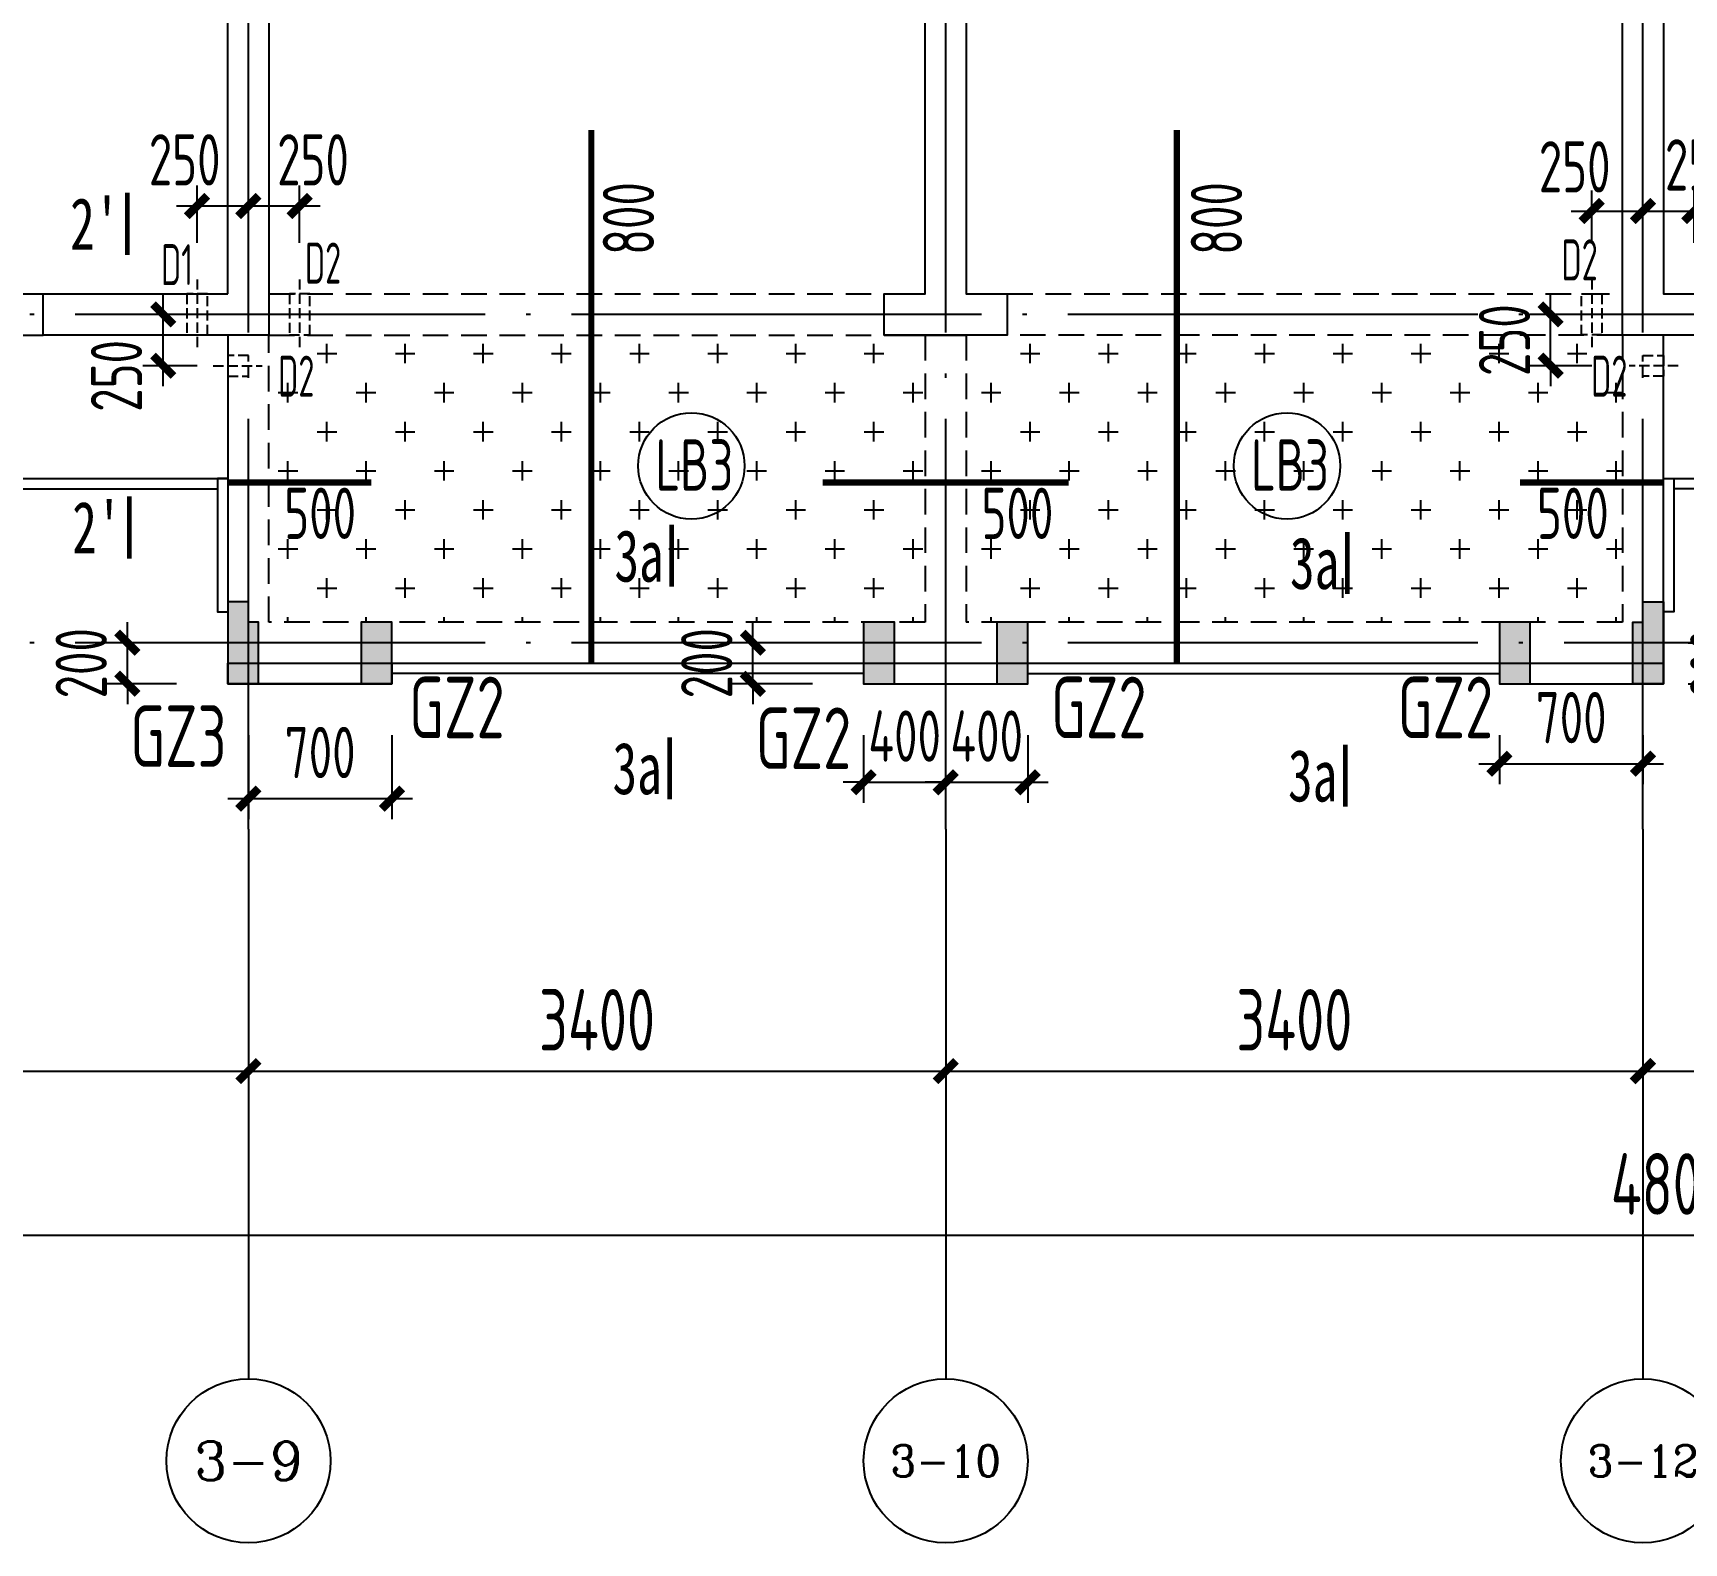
# Model space of a CAD drawing. Extents: x -173820 to 521180, y -715739 to 158231.
# Drawn here: x 10705 to 18755, y -115708 to -108347 of the extents above; entities that cross this region are included whole.
import ezdxf
from ezdxf.enums import TextEntityAlignment as Align

# ---------------------------------------------------------------- set-up
doc = ezdxf.new("R2010")
doc.units = 0
doc.header["$LTSCALE"] = 1000
for name, pattern in [('CONTINOUS', [0]), ('DASH', [0.35, 0.25, -0.1]), ('DOTE', [2.42, 2, -0.2, 0.02, -0.2]), ('HIDDEN2', [0.1875, 0.125, -0.0625])]:
    doc.linetypes.add(name, pattern=pattern)
for name, color, linetype in [('A-外装饰线脚', 7, 'Continuous'), ('A-线脚看线', 9, 'Continuous'), ('A-设备穿墙洞', 161, 'Continuous'), ('AXIS', 1, 'DOTE'), ('AXIS_TEXT', 7, 'Continuous'), ('DIM', 3, 'Continuous'), ('DIM1', 3, 'Continuous'), ('JG1', 3, 'Continuous'), ('填充', 8, 'Continuous'), ('墙', 6, 'Continuous'), ('挑板', 3, 'Continuous'), ('板筋', 6, 'Continuous'), ('柱', 2, 'Continuous'), ('梁', 4, 'HIDDEN2'), ('模板线', 3, 'Continuous'), ('钢筋_文字', 7, 'Continuous'), ('钢筋长度标注', 7, 'Continuous')]:
    doc.layers.add(name, color=color, linetype=linetype)
doc.styles.add('_TCH_AXIS', font='COMPLEX', dxfattribs={"bigfont": 'GBCBIG'})
doc.styles.add('COMPLEX', font='COMPLEX')
doc.styles.add('TSSD_BOLD', font='tssdeng2.shx', dxfattribs={"width": 0.7, "height": 250, "bigfont": 'CHINA.shx'})
doc.styles.add('TSSD_Dimension', font='tssdeng.shx', dxfattribs={"width": 0.7, "bigfont": 'Hztxt.shx'})
doc.styles.add('zzt', font='tssdeng.shx', dxfattribs={"width": 0.7, "height": 300, "bigfont": 'tssdchn.shx'})
doc.styles.add('钢筋长度', font='tssdeng.shx', dxfattribs={"width": 0.7, "height": 300, "bigfont": 'tssdchn.shx'})
doc.styles.add('黑体', font='simhei.ttf', dxfattribs={"width": 0.8})
doc.dimstyles.new('DIM_1_100', dxfattribs={"dimtxt": 300, "dimasz": 100, "dimexe": 200, "dimexo": 50, "dimgap": 100, "dimtad": 1, "dimdec": 0, "dimzin": 0, "dimdsep": 46, "dimtxsty": 'zzt', "dimblk": 'ARCHTICK', "dimcen": 0, "dimclrt": 7, "dimadec": 0, "dimazin": 0, "dimtfac": 1, "dimtdec": 0, "dimtix": 1, "dimtmove": 2, "dimatfit": 0, "dimldrblk": 'ARCHTICK', "dimfxl": 0, "dimtolj": 1, "dimarcsym": 0})
doc.dimstyles.new('TSSD_100_100', dxfattribs={"dimtxt": 250, "dimasz": 100, "dimexe": 100, "dimexo": 250, "dimgap": 100, "dimtad": 1, "dimdec": 0, "dimzin": 0, "dimdsep": 46, "dimtxsty": 'TSSD_Dimension', "dimblk": 'ARCHTICK', "dimcen": 0, "dimdle": 100, "dimclrd": 3, "dimclre": 3, "dimclrt": 7, "dimadec": 0, "dimazin": 0, "dimtfac": 1, "dimtdec": 0, "dimtix": 1, "dimtmove": 2, "dimatfit": 3, "dimfxl": 0, "dimtolj": 1, "dimtzin": 0, "dimarcsym": 0})
pattern_1 = [(0, (-5244.65, -109719.18), (190.5, 190.5), [95.25, -285.75]), (90, (-5197.03, -109766.8), (-190.5, 190.5), [95.25, -285.75])]

# ---------------------------------------------------------------- blocks, each defined once
blk = doc.blocks.new('$1785032')
at = {"layer": '墙', "elevation": 0}
for points in [[(17000, 1800), (17000, 3250), (17200, 3250), (17200, 1600), (16100, 1600), (16100, 1800)], [(23800, 3250), (24000, 3250), (24000, 1800), (24900, 1800), (24900, 1600), (23800, 1600)]]:
    blk.add_lwpolyline(points, close=True, dxfattribs=at)
for points in [[(20200, 1600), (20200, 1800), (20400, 1800), (20400, 3250), (20600, 3250), (20600, 1800), (20800, 1800), (20800, 1600), (20200, 1600), (20600, 1600)], [(17200, 1800), (17200, 1800)], [(23800, 1800), (23800, 1800)]]:
    blk.add_lwpolyline(points, dxfattribs=at)
blk = doc.blocks.new('_ArchTick')
at = {"color": 4, "linetype": 'ByBlock', "const_width": 0.4}
blk.add_lwpolyline([(-0.5, -0.5), (0.5, 0.5)], dxfattribs=at)
blk = doc.blocks.new('*D434')
at = {"layer": 'Defpoints', "color": 0}
for p in [(13600, -2508.3), (17000, -2508.3), (17000, -3688.3)]:
    blk.add_point(p, dxfattribs=at)
at = {"layer": 'DIM1', "color": 0, "lineweight": -2}
for p, q in [((13600, -2558.3), (13600, -3888.3)), ((17000, -2558.3), (17000, -3888.3)), ((13600, -3688.3), (17000, -3688.3))]:
    blk.add_line(p, q, dxfattribs=at)
at = {"layer": 'DIM1', "color": 0, "lineweight": -2, "xscale": 100, "yscale": 100, "zscale": 100, "rotation": 180}
blk.add_blockref('_ArchTick', (13600, -3688.3), dxfattribs=at)
at = {"layer": 'DIM1', "color": 0, "lineweight": -2, "xscale": 100, "yscale": 100, "zscale": 100}
blk.add_blockref('_ArchTick', (17000, -3688.3), dxfattribs=at)
at = {"layer": 'DIM1', "color": 7, "insert": (15300, -3438.3), "char_height": 300, "attachment_point": 5, "style": 'zzt'}
blk.add_mtext('\\A1;3400', dxfattribs=at)
blk = doc.blocks.new('*D435')
at = {"layer": 'Defpoints', "color": 0}
for p in [(17000, -2508.3), (20400, -2508.3), (20400, -3688.3)]:
    blk.add_point(p, dxfattribs=at)
at = {"layer": 'DIM1', "color": 0, "lineweight": -2}
for p, q in [((17000, -2558.3), (17000, -3888.3)), ((20400, -2558.3), (20400, -3888.3)), ((17000, -3688.3), (20400, -3688.3))]:
    blk.add_line(p, q, dxfattribs=at)
at = {"layer": 'DIM1', "color": 0, "lineweight": -2, "xscale": 100, "yscale": 100, "zscale": 100, "rotation": 180}
blk.add_blockref('_ArchTick', (17000, -3688.3), dxfattribs=at)
at = {"layer": 'DIM1', "color": 0, "lineweight": -2, "xscale": 100, "yscale": 100, "zscale": 100}
blk.add_blockref('_ArchTick', (20400, -3688.3), dxfattribs=at)
at = {"layer": 'DIM1', "color": 7, "insert": (18700, -3438.3), "char_height": 300, "attachment_point": 5, "style": 'zzt'}
blk.add_mtext('\\A1;3400', dxfattribs=at)
blk = doc.blocks.new('*D436')
at = {"layer": 'Defpoints', "color": 0}
for p in [(20400, -2508.3), (23800, -2508.3), (23800, -3688.3)]:
    blk.add_point(p, dxfattribs=at)
at = {"layer": 'DIM1', "color": 0, "lineweight": -2}
for p, q in [((20400, -2558.3), (20400, -3888.3)), ((23800, -2558.3), (23800, -3888.3)), ((20400, -3688.3), (23800, -3688.3))]:
    blk.add_line(p, q, dxfattribs=at)
at = {"layer": 'DIM1', "color": 0, "lineweight": -2, "xscale": 100, "yscale": 100, "zscale": 100, "rotation": 180}
blk.add_blockref('_ArchTick', (20400, -3688.3), dxfattribs=at)
at = {"layer": 'DIM1', "color": 0, "lineweight": -2, "xscale": 100, "yscale": 100, "zscale": 100}
blk.add_blockref('_ArchTick', (23800, -3688.3), dxfattribs=at)
at = {"layer": 'DIM1', "color": 7, "insert": (22100, -3438.3), "char_height": 300, "attachment_point": 5, "style": 'zzt'}
blk.add_mtext('\\A1;3400', dxfattribs=at)
blk = doc.blocks.new('*D437')
at = {"layer": 'Defpoints', "color": 0}
for p in [(23800, -2508.3), (27200, -2508.3), (27200, -3688.3)]:
    blk.add_point(p, dxfattribs=at)
at = {"layer": 'DIM1', "color": 0, "lineweight": -2}
for p, q in [((23800, -2558.3), (23800, -3888.3)), ((27200, -2558.3), (27200, -3888.3)), ((23800, -3688.3), (27200, -3688.3))]:
    blk.add_line(p, q, dxfattribs=at)
at = {"layer": 'DIM1', "color": 0, "lineweight": -2, "xscale": 100, "yscale": 100, "zscale": 100, "rotation": 180}
blk.add_blockref('_ArchTick', (23800, -3688.3), dxfattribs=at)
at = {"layer": 'DIM1', "color": 0, "lineweight": -2, "xscale": 100, "yscale": 100, "zscale": 100}
blk.add_blockref('_ArchTick', (27200, -3688.3), dxfattribs=at)
at = {"layer": 'DIM1', "color": 7, "insert": (25500, -3438.3), "char_height": 300, "attachment_point": 5, "style": 'zzt'}
blk.add_mtext('\\A1;3400', dxfattribs=at)
blk = doc.blocks.new('*D446')
at = {"layer": 'Defpoints', "color": 0}
for p in [(0, -2508.3), (48000, -2508.3), (48000, -4488.3)]:
    blk.add_point(p, dxfattribs=at)
at = {"layer": 'DIM1', "color": 0, "lineweight": -2}
for p, q in [((0, -2558.3), (0, -4688.3)), ((48000, -2558.3), (48000, -4688.3)), ((0, -4488.3), (48000, -4488.3))]:
    blk.add_line(p, q, dxfattribs=at)
at = {"layer": 'DIM1', "color": 0, "lineweight": -2, "xscale": 100, "yscale": 100, "zscale": 100, "rotation": 180}
blk.add_blockref('_ArchTick', (0, -4488.3), dxfattribs=at)
at = {"layer": 'DIM1', "color": 0, "lineweight": -2, "xscale": 100, "yscale": 100, "zscale": 100}
blk.add_blockref('_ArchTick', (48000, -4488.3), dxfattribs=at)
at = {"layer": 'DIM1', "color": 7, "insert": (24000, -4238.3), "char_height": 300, "attachment_point": 5, "style": 'zzt'}
blk.add_mtext('\\A1;48000', dxfattribs=at)
blk = doc.blocks.new('_AXISO')
at = {"color": 3}
blk.add_circle((0, 0), 0.5, dxfattribs=at)
at = {"layer": 'AXIS_TEXT', "color": 3, "style": 'COMPLEX', "width": 1.041667}
blk.add_attdef('A', text='', height=0.56, dxfattribs=at).set_placement((-0.25, -0.28), (0.25, -0.28), align=Align.FIT)
blk = doc.blocks.new('*D2009')
at = {"layer": 'Defpoints', "color": 0}
for p in [(11755.3, -111519.2), (12455.3, -111519.2), (12455.3, -112079.2)]:
    blk.add_point(p, dxfattribs=at)
at = {"layer": 'DIM', "color": 3, "lineweight": -2}
for p, q in [((11755.3, -111769.2), (11755.3, -112179.2)), ((12455.3, -111769.2), (12455.3, -112179.2)), ((11655.3, -112079.2), (12555.3, -112079.2))]:
    blk.add_line(p, q, dxfattribs=at)
at = {"layer": 'DIM', "color": 3, "lineweight": -2, "xscale": 100, "yscale": 100, "zscale": 100, "rotation": 180}
blk.add_blockref('_ArchTick', (11755.3, -112079.2), dxfattribs=at)
at = {"layer": 'DIM', "color": 3, "lineweight": -2, "xscale": 100, "yscale": 100, "zscale": 100}
blk.add_blockref('_ArchTick', (12455.3, -112079.2), dxfattribs=at)
at = {"layer": 'DIM', "color": 7, "insert": (12105.3, -111854.2), "char_height": 250, "attachment_point": 5, "style": 'TSSD_Dimension'}
blk.add_mtext('\\A1;700', dxfattribs=at)
blk = doc.blocks.new('*D2010')
at = {"layer": 'Defpoints', "color": 0}
for p in [(14755.3, -111519.2), (15155.3, -111519.2), (15155.3, -111999.2)]:
    blk.add_point(p, dxfattribs=at)
at = {"layer": 'DIM', "color": 3, "lineweight": -2}
for p, q in [((14755.3, -111769.2), (14755.3, -112099.2)), ((15155.3, -111769.2), (15155.3, -112099.2)), ((14755.3, -111999.2), (14655.3, -111999.2)), ((14755.3, -111999.2), (15155.3, -111999.2)), ((15155.3, -111999.2), (15255.3, -111999.2))]:
    blk.add_line(p, q, dxfattribs=at)
at = {"layer": 'DIM', "color": 3, "lineweight": -2, "xscale": 100, "yscale": 100, "zscale": 100}
blk.add_blockref('_ArchTick', (14755.3, -111999.2), dxfattribs=at)
at = {"layer": 'DIM', "color": 3, "lineweight": -2, "xscale": 100, "yscale": 100, "zscale": 100, "rotation": 180}
blk.add_blockref('_ArchTick', (15155.3, -111999.2), dxfattribs=at)
at = {"layer": 'DIM', "color": 7, "insert": (14955.3, -111774.2), "char_height": 250, "attachment_point": 5, "style": 'TSSD_Dimension'}
blk.add_mtext('\\A1;400', dxfattribs=at)
blk = doc.blocks.new('*D2011')
at = {"layer": 'Defpoints', "color": 0}
for p in [(15155.3, -111519.2), (15555.3, -111519.2), (15555.3, -111999.2)]:
    blk.add_point(p, dxfattribs=at)
at = {"layer": 'DIM', "color": 3, "lineweight": -2}
for p, q in [((15155.3, -111769.2), (15155.3, -112099.2)), ((15555.3, -111769.2), (15555.3, -112099.2)), ((15155.3, -111999.2), (15055.3, -111999.2)), ((15155.3, -111999.2), (15555.3, -111999.2)), ((15555.3, -111999.2), (15655.3, -111999.2))]:
    blk.add_line(p, q, dxfattribs=at)
at = {"layer": 'DIM', "color": 3, "lineweight": -2, "xscale": 100, "yscale": 100, "zscale": 100}
blk.add_blockref('_ArchTick', (15155.3, -111999.2), dxfattribs=at)
at = {"layer": 'DIM', "color": 3, "lineweight": -2, "xscale": 100, "yscale": 100, "zscale": 100, "rotation": 180}
blk.add_blockref('_ArchTick', (15555.3, -111999.2), dxfattribs=at)
at = {"layer": 'DIM', "color": 7, "insert": (15355.3, -111774.2), "char_height": 250, "attachment_point": 5, "style": 'TSSD_Dimension'}
blk.add_mtext('\\A1;400', dxfattribs=at)
blk = doc.blocks.new('*D2012')
at = {"layer": 'Defpoints', "color": 0}
for p in [(17855.3, -111519.2), (18555.3, -111519.2), (18555.3, -111909.2)]:
    blk.add_point(p, dxfattribs=at)
at = {"layer": 'DIM', "color": 3, "lineweight": -2}
for p, q in [((17855.3, -111769.2), (17855.3, -112009.2)), ((18555.3, -111769.2), (18555.3, -112009.2)), ((17755.3, -111909.2), (18655.3, -111909.2))]:
    blk.add_line(p, q, dxfattribs=at)
at = {"layer": 'DIM', "color": 3, "lineweight": -2, "xscale": 100, "yscale": 100, "zscale": 100, "rotation": 180}
blk.add_blockref('_ArchTick', (17855.3, -111909.2), dxfattribs=at)
at = {"layer": 'DIM', "color": 3, "lineweight": -2, "xscale": 100, "yscale": 100, "zscale": 100}
blk.add_blockref('_ArchTick', (18555.3, -111909.2), dxfattribs=at)
at = {"layer": 'DIM', "color": 7, "insert": (18205.3, -111684.2), "char_height": 250, "attachment_point": 5, "style": 'TSSD_Dimension'}
blk.add_mtext('\\A1;700', dxfattribs=at)
blk = doc.blocks.new('*D2033')
at = {"layer": 'Defpoints', "color": 0}
for p in [(11165.3, -111319.2), (11655.3, -111319.2), (11655.3, -111519.2)]:
    blk.add_point(p, dxfattribs=at)
at = {"layer": 'DIM', "color": 3, "lineweight": -2}
for p, q in [((11165.3, -111319.2), (11165.3, -111219.2)), ((11405.3, -111319.2), (11065.3, -111319.2)), ((11165.3, -111519.2), (11165.3, -111319.2)), ((11405.3, -111519.2), (11065.3, -111519.2)), ((11165.3, -111519.2), (11165.3, -111619.2))]:
    blk.add_line(p, q, dxfattribs=at)
at = {"layer": 'DIM', "color": 3, "lineweight": -2, "xscale": 100, "yscale": 100, "zscale": 100}
for p, rotation in [((11165.3, -111319.2), 270), ((11165.3, -111519.2), 90)]:
    blk.add_blockref('_ArchTick', p, dxfattribs=dict(at, rotation=rotation))
at = {"layer": 'DIM', "color": 7, "insert": (10940.3, -111419.2), "char_height": 250, "attachment_point": 5, "rotation": 90, "style": 'TSSD_Dimension'}
blk.add_mtext('\\A1;200', dxfattribs=at)
blk = doc.blocks.new('*D2034')
at = {"layer": 'Defpoints', "color": 0}
for p in [(14215.3, -111319.2), (14755.3, -111319.2), (14755.3, -111519.2)]:
    blk.add_point(p, dxfattribs=at)
at = {"layer": 'DIM', "color": 3, "lineweight": -2}
for p, q in [((14215.3, -111319.2), (14215.3, -111219.2)), ((14505.3, -111319.2), (14115.3, -111319.2)), ((14215.3, -111519.2), (14215.3, -111319.2)), ((14505.3, -111519.2), (14115.3, -111519.2)), ((14215.3, -111519.2), (14215.3, -111619.2))]:
    blk.add_line(p, q, dxfattribs=at)
at = {"layer": 'DIM', "color": 3, "lineweight": -2, "xscale": 100, "yscale": 100, "zscale": 100}
for p, rotation in [((14215.3, -111319.2), 270), ((14215.3, -111519.2), 90)]:
    blk.add_blockref('_ArchTick', p, dxfattribs=dict(at, rotation=rotation))
at = {"layer": 'DIM', "color": 7, "insert": (13990.3, -111419.2), "char_height": 250, "attachment_point": 5, "rotation": 90, "style": 'TSSD_Dimension'}
blk.add_mtext('\\A1;200', dxfattribs=at)
blk = doc.blocks.new('*D2035')
at = {"layer": 'Defpoints', "color": 0}
for p in [(18525.3, -111319.2), (19135.3, -111319.2), (18525.3, -111519.2)]:
    blk.add_point(p, dxfattribs=at)
at = {"layer": 'DIM', "color": 3, "lineweight": -2}
for p, q in [((19135.3, -111319.2), (19135.3, -111219.2)), ((18775.3, -111319.2), (19235.3, -111319.2)), ((19135.3, -111519.2), (19135.3, -111319.2)), ((18775.3, -111519.2), (19235.3, -111519.2)), ((19135.3, -111519.2), (19135.3, -111619.2))]:
    blk.add_line(p, q, dxfattribs=at)
at = {"layer": 'DIM', "color": 3, "lineweight": -2, "xscale": 100, "yscale": 100, "zscale": 100}
for p, rotation in [((19135.3, -111319.2), 270), ((19135.3, -111519.2), 90)]:
    blk.add_blockref('_ArchTick', p, dxfattribs=dict(at, rotation=rotation))
at = {"layer": 'DIM', "color": 7, "insert": (18910.3, -111419.2), "char_height": 250, "attachment_point": 5, "rotation": 90, "style": 'TSSD_Dimension'}
blk.add_mtext('\\A1;200', dxfattribs=at)
blk = doc.blocks.new('$158025')
at = {"layer": 'JG1'}
blk.add_hatch(color=8, dxfattribs=at).paths.add_polyline_path([(150, 300), (100, 300), (100, 400), (0, 400), (0, 0), (150, 0)])
at = {"layer": 'JG1', "elevation": 0}
blk.add_lwpolyline([(100, 400), (0, 400), (0, 0), (150, 0), (150, 300), (150, 300), (100, 300)], close=True, dxfattribs=at)
blk = doc.blocks.new('$1981617')
at = {"layer": '柱'}
blk.add_hatch(color=8, dxfattribs=at).paths.add_polyline_path([(150, 0), (150, 300), (0, 300), (0, 0)])
at = {"layer": '柱', "color": 3, "elevation": 0}
blk.add_lwpolyline([(150, 0), (150, 300), (0, 300), (0, 0)], close=True, dxfattribs=at)
blk = doc.blocks.new('$1943368')
at = {"layer": '模板线', "color": 4, "const_width": 22.7}
for points in [[(295.5, 1338.3), (295.5, 1035.9)], [(286, 302.4), (286, 0)]]:
    blk.add_lwpolyline(points, dxfattribs=at)
at = {"layer": '模板线', "color": 0, "style": '黑体', "width": 0.7}
for p in [(136.4, 1187.1), (126.8, 151.2)]:
    blk.add_text('3a', height=252, dxfattribs=at).set_placement(p, align=Align.MIDDLE_CENTER)
blk = doc.blocks.new('$1466424')
at = {"layer": '板筋', "const_width": 30}
for points in [[(18772.2, 3.7), (18772.2, 2603.2)], [(21627.2, 3.7), (21627.2, 2603.2)], [(17000, 884.6), (17700, 884.6)], [(19900, 884.4), (21100, 884.4)], [(23300, 884.6), (24000, 884.6)]]:
    blk.add_lwpolyline(points, dxfattribs=at)
at = {"layer": '钢筋_文字'}
for centre in [(19260, 965.6, 0), (22164.5, 965.6, 0)]:
    blk.add_circle(centre, 259.2, dxfattribs=at)
at = {"layer": '钢筋_文字', "style": 'TSSD_BOLD', "width": 0.7}
for p in [(19085, 845.4, 0), (21989.5, 845.4, 0)]:
    blk.add_text('LB3', height=250, dxfattribs=at).set_placement(p)
at = {"layer": '钢筋长度标注', "style": '钢筋长度', "width": 0.7}
for p in [(19078.5, 1994.2), (21945.7, 1994.2)]:
    blk.add_text('800', height=250, rotation=90, dxfattribs=at).set_placement(p)
for p in [(17274.9, 609.6), (20674.9, 609.4), (23383.1, 609.6)]:
    blk.add_text('500', height=250, dxfattribs=at).set_placement(p)
blk = doc.blocks.new('*D11660')
at = {"layer": 'Defpoints', "color": 0}
for p in [(18000.2, 1076.8), (17750.2, 647.9, 0), (18000.2, 647.9, 0)]:
    blk.add_point(p, dxfattribs=at)
at = {"layer": 'DIM1', "color": 3, "lineweight": -2}
for p, q in [((17750.2, 897.9), (17750.2, 1176.8)), ((18000.2, 897.9), (18000.2, 1176.8)), ((17650.2, 1076.8), (18100.2, 1076.8))]:
    blk.add_line(p, q, dxfattribs=at)
at = {"layer": 'DIM1', "color": 3, "lineweight": -2, "xscale": 100, "yscale": 100, "zscale": 100, "rotation": 180}
blk.add_blockref('_ArchTick', (17750.2, 1076.8), dxfattribs=at)
at = {"layer": 'DIM1', "color": 3, "lineweight": -2, "xscale": 100, "yscale": 100, "zscale": 100}
blk.add_blockref('_ArchTick', (18000.2, 1076.8), dxfattribs=at)
at = {"layer": 'DIM1', "color": 7, "insert": (17689.5, 1301.8), "char_height": 250, "attachment_point": 5, "style": 'TSSD_Dimension'}
blk.add_mtext('\\A1;250', dxfattribs=at)
blk = doc.blocks.new('*D11661')
at = {"layer": 'Defpoints', "color": 0}
for p in [(18250.2, 1076.8), (18000.2, 647.9, 0), (18250.2, 647.9)]:
    blk.add_point(p, dxfattribs=at)
at = {"layer": 'DIM1', "color": 3, "lineweight": -2}
for p, q in [((18000.2, 897.9), (18000.2, 1176.8)), ((18250.2, 897.9), (18250.2, 1176.8)), ((17900.2, 1076.8), (18350.2, 1076.8))]:
    blk.add_line(p, q, dxfattribs=at)
at = {"layer": 'DIM1', "color": 3, "lineweight": -2, "xscale": 100, "yscale": 100, "zscale": 100, "rotation": 180}
blk.add_blockref('_ArchTick', (18000.2, 1076.8), dxfattribs=at)
at = {"layer": 'DIM1', "color": 3, "lineweight": -2, "xscale": 100, "yscale": 100, "zscale": 100}
blk.add_blockref('_ArchTick', (18250.2, 1076.8), dxfattribs=at)
at = {"layer": 'DIM1', "color": 7, "insert": (18315.3, 1301.8), "char_height": 250, "attachment_point": 5, "style": 'TSSD_Dimension'}
blk.add_mtext('\\A1;250', dxfattribs=at)
blk = doc.blocks.new('*D11662')
at = {"layer": 'Defpoints', "color": 0}
for p in [(17585.2, 547.9), (18000.2, 547.9, 0), (18000.2, 297.9)]:
    blk.add_point(p, dxfattribs=at)
at = {"layer": 'DIM1', "color": 3, "lineweight": -2}
for p, q in [((17585.2, 197.9), (17585.2, 647.9)), ((17750.2, 547.9), (17485.2, 547.9)), ((17750.2, 297.9), (17485.2, 297.9))]:
    blk.add_line(p, q, dxfattribs=at)
at = {"layer": 'DIM1', "color": 3, "lineweight": -2, "xscale": 100, "yscale": 100, "zscale": 100}
for p, rotation in [((17585.2, 547.9), 90), ((17585.2, 297.9), 270)]:
    blk.add_blockref('_ArchTick', p, dxfattribs=dict(at, rotation=rotation))
at = {"layer": 'DIM1', "color": 7, "insert": (17357.1, 248.5), "char_height": 250, "attachment_point": 5, "rotation": 90, "style": 'TSSD_Dimension'}
blk.add_mtext('\\A1;250', dxfattribs=at)
blk = doc.blocks.new('*D11666')
at = {"layer": 'Defpoints', "color": 0}
for p in [(24800.2, 1052.1), (24550.2, 647.9), (24800.2, 647.9, 0)]:
    blk.add_point(p, dxfattribs=at)
at = {"layer": 'DIM1', "color": 3, "lineweight": -2}
for p, q in [((24550.2, 897.9), (24550.2, 1152.1)), ((24800.2, 897.9), (24800.2, 1152.1)), ((24450.2, 1052.1), (24900.2, 1052.1))]:
    blk.add_line(p, q, dxfattribs=at)
at = {"layer": 'DIM1', "color": 3, "lineweight": -2, "xscale": 100, "yscale": 100, "zscale": 100, "rotation": 180}
blk.add_blockref('_ArchTick', (24550.2, 1052.1), dxfattribs=at)
at = {"layer": 'DIM1', "color": 3, "lineweight": -2, "xscale": 100, "yscale": 100, "zscale": 100}
blk.add_blockref('_ArchTick', (24800.2, 1052.1), dxfattribs=at)
at = {"layer": 'DIM1', "color": 7, "insert": (24467.1, 1267.6), "char_height": 250, "attachment_point": 5, "style": 'TSSD_Dimension'}
blk.add_mtext('\\A1;250', dxfattribs=at)
blk = doc.blocks.new('*D11667')
at = {"layer": 'Defpoints', "color": 0}
for p in [(25050.2, 1052.1), (24800.2, 647.9, 0), (25050.2, 647.9, 0)]:
    blk.add_point(p, dxfattribs=at)
at = {"layer": 'DIM1', "color": 3, "lineweight": -2}
for p, q in [((24800.2, 897.9), (24800.2, 1152.1)), ((25050.2, 897.9), (25050.2, 1152.1)), ((24700.2, 1052.1), (25150.2, 1052.1))]:
    blk.add_line(p, q, dxfattribs=at)
at = {"layer": 'DIM1', "color": 3, "lineweight": -2, "xscale": 100, "yscale": 100, "zscale": 100, "rotation": 180}
blk.add_blockref('_ArchTick', (24800.2, 1052.1), dxfattribs=at)
at = {"layer": 'DIM1', "color": 3, "lineweight": -2, "xscale": 100, "yscale": 100, "zscale": 100}
blk.add_blockref('_ArchTick', (25050.2, 1052.1), dxfattribs=at)
at = {"layer": 'DIM1', "color": 7, "insert": (25082.3, 1277.1), "char_height": 250, "attachment_point": 5, "style": 'TSSD_Dimension'}
blk.add_mtext('\\A1;250', dxfattribs=at)
blk = doc.blocks.new('*D11668')
at = {"layer": 'Defpoints', "color": 0}
for p in [(24350.1, 547.9), (24800.2, 547.9, 0), (24800.2, 297.9)]:
    blk.add_point(p, dxfattribs=at)
at = {"layer": 'DIM1', "color": 3, "lineweight": -2}
for p, q in [((24350.1, 547.9), (24350.1, 647.9)), ((24550.2, 547.9), (24250.1, 547.9)), ((24350.1, 297.9), (24350.1, 547.9)), ((24550.2, 297.9), (24250.1, 297.9)), ((24350.1, 297.9), (24350.1, 197.9))]:
    blk.add_line(p, q, dxfattribs=at)
at = {"layer": 'DIM1', "color": 3, "lineweight": -2, "xscale": 100, "yscale": 100, "zscale": 100}
for p, rotation in [((24350.1, 547.9), 270), ((24350.1, 297.9), 90)]:
    blk.add_blockref('_ArchTick', p, dxfattribs=dict(at, rotation=rotation))
at = {"layer": 'DIM1', "color": 7, "insert": (24125.1, 422.9), "char_height": 250, "attachment_point": 5, "rotation": 90, "style": 'TSSD_Dimension'}
blk.add_mtext('\\A1;250', dxfattribs=at)
blk = doc.blocks.new('$133032')
at = {"layer": '挑板'}
blk.add_lwpolyline([(15700, 1000), (17000, 1000), (17000, 0), (17800, 0), (17800, 100), (20100, 100), (20100, 0), (20900, 0), (20900, 100), (23200, 100), (23200, 0), (24000, 0), (24000, 1000), (25300, 1000)], dxfattribs=at)
blk = doc.blocks.new('$1846077')
at = {"layer": 'A-线脚看线', "color": 5, "elevation": 0}
for points in [[(15850, 950), (15850, 900), (17000, 900)], [(17050, 950), (17000, 950), (17000, 300), (17050, 300)], [(24050, 950), (24100, 950), (24100, 300), (24050, 300)], [(25250, 950), (25250, 900), (24100, 900)], [(20150, 0), (17850, 0)], [(20950, 0), (23250, 0)]]:
    blk.add_lwpolyline(points, dxfattribs=at)
blk = doc.blocks.new('$1149292')
at = {"layer": '模板线', "color": 4, "const_width": 22.7}
for points in [[(286, 1782.7), (286, 1480.3)], [(296.2, 302.4), (296.2, 0)]]:
    blk.add_lwpolyline(points, dxfattribs=at)
at = {"layer": '模板线', "color": 0, "style": '黑体', "width": 0.7}
for p in [(126.8, 1631.5), (137.1, 151.2)]:
    blk.add_text("2'", height=252, dxfattribs=at).set_placement(p, align=Align.MIDDLE_CENTER)
blk = doc.blocks.new('$1783196')
at = {"layer": 'AXIS'}
for p, q in [((22234.9, 3480), (22234.9, 27859.5)), ((25634.9, 3480), (25634.9, 27859.5)), ((29034.9, 3480), (29034.9, 14788.4)), ((54849.9, 5988.3), (4360, 5988.3)), ((54849.9, 4388.3), (4360, 4388.3))]:
    blk.add_line(p, q, dxfattribs=at)
at = {"layer": 'DIM1'}
for p, q in [((22234.9, 3480), (22234.9, 800)), ((25634.9, 3480), (25634.9, 800)), ((29034.9, 3480), (29034.9, 800))]:
    blk.add_line(p, q, dxfattribs=at)
ref = blk.add_blockref('_AXISO', (22234.9, 400), dxfattribs=dict(at, xscale=800, yscale=800, zscale=800))
ref.add_attrib('A', '3-9', dxfattribs={"layer": 'AXIS_TEXT', "height": 187.78, "style": '_TCH_AXIS'}).set_placement((21971.1, 306.1), (22498.6, 306.1), align=Align.FIT)
ref = blk.add_blockref('_AXISO', (25634.9, 400), dxfattribs=dict(at, xscale=800, yscale=800, zscale=800))
ref.add_attrib('A', '3-10', dxfattribs={"layer": 'AXIS_TEXT', "height": 152.88, "style": '_TCH_AXIS'}).set_placement((25365.5, 323.6), (25904.2, 323.6), align=Align.FIT)
ref = blk.add_blockref('_AXISO', (29034.9, 400), dxfattribs=dict(at, xscale=800, yscale=800, zscale=800))
ref.add_attrib('A', '3-12', dxfattribs={"layer": 'AXIS_TEXT', "height": 152.88, "style": '_TCH_AXIS'}).set_placement((28765.5, 323.6), (29304.2, 323.6), align=Align.FIT)
for p1, p2, distance, picture, middle in [((5234.9, 3480), (53234.9, 3480), -1980, '*D446', (29234.9, 1750)), ((18834.9, 3480), (22234.9, 3480), -1180, '*D434', (20534.9, 2550)), ((22234.9, 3480), (25634.9, 3480), -1180, '*D435', (23934.9, 2550)), ((25634.9, 3480), (29034.9, 3480), -1180, '*D436', (27334.9, 2550)), ((29034.9, 3480), (32434.9, 3480), -1180, '*D437', (30734.9, 2550))]:
    dim = blk.add_aligned_dim(p1=p1, p2=p2, distance=distance, dimstyle='DIM_1_100', dxfattribs=at)
    dim.commit()
    dim.dimension.update_dxf_attribs({"geometry": picture, "text_midpoint": middle, "insert": (5234.9, 5988.3)})
blk = doc.blocks.new('$1186913')
at = {"layer": 'A-设备穿墙洞', "linetype": 'DASH', "ltscale": 0.2, "elevation": 0}
blk.add_lwpolyline([(17700.2, 447.9), (17800.2, 447.9), (17800.2, 647.9), (17700.2, 647.9)], close=True, dxfattribs=at)
blk.add_lwpolyline([(17750.2, 719.2), (17750.2, 380.7)], dxfattribs=at)
at = {"layer": 'A-设备穿墙洞', "linetype": 'DASH', "ltscale": 0.2}
for points in [[(18200.2, 447.9), (18300.2, 447.9), (18300.2, 647.9), (18200.2, 647.9)], [(24600.2, 447.9), (24500.2, 447.9), (24500.2, 647.9), (24600.2, 647.9)], [(18000.2, 247.9), (18000.2, 347.9), (17900.2, 347.9), (17900.2, 247.9)], [(24800.2, 247.9), (24800.2, 347.9), (24900.2, 347.9), (24900.2, 247.9)]]:
    blk.add_lwpolyline(points, close=True, dxfattribs=at)
for points in [[(18250.2, 719.2), (18250.2, 380.7)], [(24550.2, 719.2), (24550.2, 380.7)], [(17828.8, 297.9), (18067.3, 297.9)], [(24971.5, 297.9), (24733, 297.9)]]:
    blk.add_lwpolyline(points, dxfattribs=at)
at = {"layer": 'A-设备穿墙洞', "color": 7, "linetype": 'DASH', "ltscale": 0.2, "style": 'zzt', "width": 0.6}
for s, p in [('D1', (17574.2, 690.9, 0)), ('D2', (18275.7, 698.5, 0)), ('D2', (24402.8, 713.9, 0)), ('D2', (18145.3, 147.1, 0)), ('D2', (24547.5, 147.1, 0))]:
    blk.add_text(s, height=200, dxfattribs=at).set_placement(p)
at = {"layer": 'DIM1'}
for base, p1, p2, picture, middle in [((18000.2, 1076.8), (17750.2, 647.9, 0), (18000.2, 647.9, 0), '*D11660', (17689.5, 1301.8)), ((18250.2, 1076.8), (18000.2, 647.9, 0), (18250.2, 647.9), '*D11661', (18315.3, 1301.8)), ((24800.2, 1052.1), (24550.2, 647.9), (24800.2, 647.9, 0), '*D11666', (24467.1, 1267.6)), ((25050.2, 1052.1), (24800.2, 647.9, 0), (25050.2, 647.9, 0), '*D11667', (25082.3, 1277.1))]:
    dim = blk.add_linear_dim(base=base, p1=p1, p2=p2, dimstyle='TSSD_100_100', dxfattribs=at)
    dim.commit()
    dim.dimension.update_dxf_attribs({"geometry": picture, "text_midpoint": middle, "dimtype": 128})
dim = blk.add_linear_dim(base=(17585.2, 547.9), p1=(18000.2, 297.9), p2=(18000.2, 547.9, 0), angle=90, dimstyle='TSSD_100_100', dxfattribs=at)
dim.commit()
dim.dimension.update_dxf_attribs({"geometry": '*D11662', "text_midpoint": (17357.1, 248.5), "dimtype": 128})
dim = blk.add_linear_dim(base=(24350.1, 547.9), p1=(24800.2, 297.9), p2=(24800.2, 547.9, 0), angle=90, dimstyle='TSSD_100_100', dxfattribs=at)
dim.commit()
dim.dimension.update_dxf_attribs({"geometry": '*D11668', "text_midpoint": (24125.1, 422.9)})

msp = doc.modelspace()

# ---------------------------------------------------------------- hatches: boundary and pattern name
at = {"layer": '填充', "linetype": 'Continuous'}
h = msp.add_hatch(dxfattribs=at)
h.set_pattern_fill('CROSS', color=256, scale=30, style=0)
h.set_pattern_definition(pattern_1)
h.paths.add_polyline_path([(15055.3, -111219.2), (15055.3, -109819.2), (14855.3, -109819.2), (11855.3, -109819.2), (11855.3, -111219.2)])
h = msp.add_hatch(dxfattribs=at)
h.set_pattern_fill('CROSS', color=256, scale=30, style=0)
h.set_pattern_definition(pattern_1)
h.paths.add_polyline_path([(18455.3, -111219.2), (18455.3, -109819.2), (15455.3, -109819.2), (15255.3, -109819.2), (15255.3, -111219.2)])

# ---------------------------------------------------------------- linework, layer by layer
at = {"layer": 'A-外装饰线脚', "color": 23, "elevation": 0}
for points in [[(12455.3, -111419.2), (12455.3, -111519.2), (11655.3, -111519.2), (11655.3, -111419.2)], [(14755.3, -111419.2), (14755.3, -111519.2), (15555.3, -111519.2), (15555.3, -111419.2)], [(17855.3, -111419.2), (17855.3, -111519.2), (18655.3, -111519.2), (18655.3, -111419.2)]]:
    msp.add_lwpolyline(points, dxfattribs=at)
at = {"layer": '梁', "linetype": 'Continuous'}
for p, q in [((8855.3, -109619.2, 0), (10755.3, -109619.2, 0)), ((8855.3, -109819.2, 0), (10755.3, -109819.2, 0)), ((11655.3, -109819.2, 0), (11655.3, -111419.2, 0)), ((18655.3, -111419.2, 0), (18655.3, -109819.2, 0)), ((11655.3, -111419.2, 0), (18655.3, -111419.2, 0))]:
    msp.add_line(p, q, dxfattribs=at)
at = {"layer": '梁'}
for p, q in [((11855.3, -109619.2, 0), (14855.3, -109619.2, 0)), ((15455.3, -109619.2, 0), (18455.3, -109619.2, 0)), ((11855.3, -109819.2, 0), (14855.3, -109819.2, 0)), ((11855.3, -111219.2, 0), (11855.3, -109819.2, 0)), ((15055.3, -109819.2, 0), (15055.3, -111219.2, 0)), ((15255.3, -109819.2, 0), (15255.3, -111219.2, 0)), ((18455.3, -109819.2, 0), (15455.3, -109819.2, 0)), ((18455.3, -109819.2, 0), (18455.3, -111219.2, 0)), ((15055.3, -111219.2, 0), (11855.3, -111219.2, 0)), ((18455.3, -111219.2, 0), (15255.3, -111219.2, 0))]:
    msp.add_line(p, q, dxfattribs=at)

# ---------------------------------------------------------------- block references
at = {"layer": 'A-设备穿墙洞'}
msp.add_blockref('$1186913', (-6244.8, -110267), dxfattribs=at)
at = {"layer": '填充', "linetype": 'Continuous'}
msp.add_blockref('$1783196', (-10479.5, -115707.5, 0), dxfattribs=at)
at = {"layer": '墙'}
msp.add_blockref('$1785032', (-5344.7, -111419.2), dxfattribs=at)
at = {"layer": '挑板'}
for name, p in [('$1846077', (-5394.7, -111469.2)), ('$133032', (-5344.7, -111519.2, 0))]:
    msp.add_blockref(name, p, dxfattribs=at)
at = {"layer": '柱'}
for name, p in [('$158025', (11655.3, -111519.2)), ('$1981617', (12305.3, -111519.2)), ('$1981617', (14755.3, -111519.2)), ('$1981617', (15405.3, -111519.2)), ('$1981617', (17855.3, -111519.2))]:
    msp.add_blockref(name, p, dxfattribs=at)
at = {"layer": '柱', "xscale": -1}
msp.add_blockref('$158025', (18655.3, -111519.2), dxfattribs=at)
at = {"layer": '模板线'}
for name, p in [('$1149292', (10879.4, -110908.7, 0)), ('$1943368', (13524, -112082.4, 0)), ('$1943368', (16818, -112117.9, 0))]:
    msp.add_blockref(name, p, dxfattribs=at)
at = {"layer": '钢筋长度标注'}
msp.add_blockref('$1466424', (-5344.7, -111422.9, 0), dxfattribs=at)

# ---------------------------------------------------------------- texts
at = {"layer": '模板线', "color": 7, "linetype": 'CONTINOUS', "style": 'zzt', "width": 0.7}
for s, p in [('GZ2', (12539.3, -111784.7, 0)), ('GZ2', (15669.3, -111784.7, 0)), ('GZ2', (17359.3, -111784.7, 0)), ('GZ3', (11179.3, -111924.7, 0)), ('GZ2', (14229.3, -111934.7, 0))]:
    msp.add_text(s, height=300, dxfattribs=at).set_placement(p)

# ---------------------------------------------------------------- dimensions: what is measured, and where the dimension line sits
at = {"layer": 'DIM'}
for base, p1, p2, picture, middle in [((11165.3, -111319.2, 0), (11655.3, -111519.2, 0), (11655.3, -111319.2, 0), '*D2033', (10940.3, -111419.2, 0)), ((14215.3, -111319.2, 0), (14755.3, -111519.2, 0), (14755.3, -111319.2, 0), '*D2034', (13990.3, -111419.2, 0)), ((19135.3, -111319.2, 0), (18525.3, -111519.2, 0), (18525.3, -111319.2, 0), '*D2035', (18910.3, -111419.2, 0))]:
    dim = msp.add_linear_dim(base=base, p1=p1, p2=p2, angle=90, dimstyle='TSSD_100_100', dxfattribs=at)
    dim.commit()
    dim.dimension.update_dxf_attribs({"geometry": picture, "text_midpoint": middle})
for base, p1, p2, picture, middle in [((12455.3, -112079.2, 0), (11755.3, -111519.2, 0), (12455.3, -111519.2, 0), '*D2009', (12105.3, -111854.2, 0)), ((15155.3, -111999.2, 0), (14755.3, -111519.2, 0), (15155.3, -111519.2, 0), '*D2010', (14955.3, -111774.2, 0)), ((15555.3, -111999.2, 0), (15155.3, -111519.2, 0), (15555.3, -111519.2, 0), '*D2011', (15355.3, -111774.2, 0)), ((18555.3, -111909.2, 0), (17855.3, -111519.2, 0), (18555.3, -111519.2, 0), '*D2012', (18205.3, -111684.2, 0))]:
    dim = msp.add_linear_dim(base=base, p1=p1, p2=p2, dimstyle='TSSD_100_100', dxfattribs=at)
    dim.commit()
    dim.dimension.update_dxf_attribs({"geometry": picture, "text_midpoint": middle})

doc.saveas('drawing.dxf')
